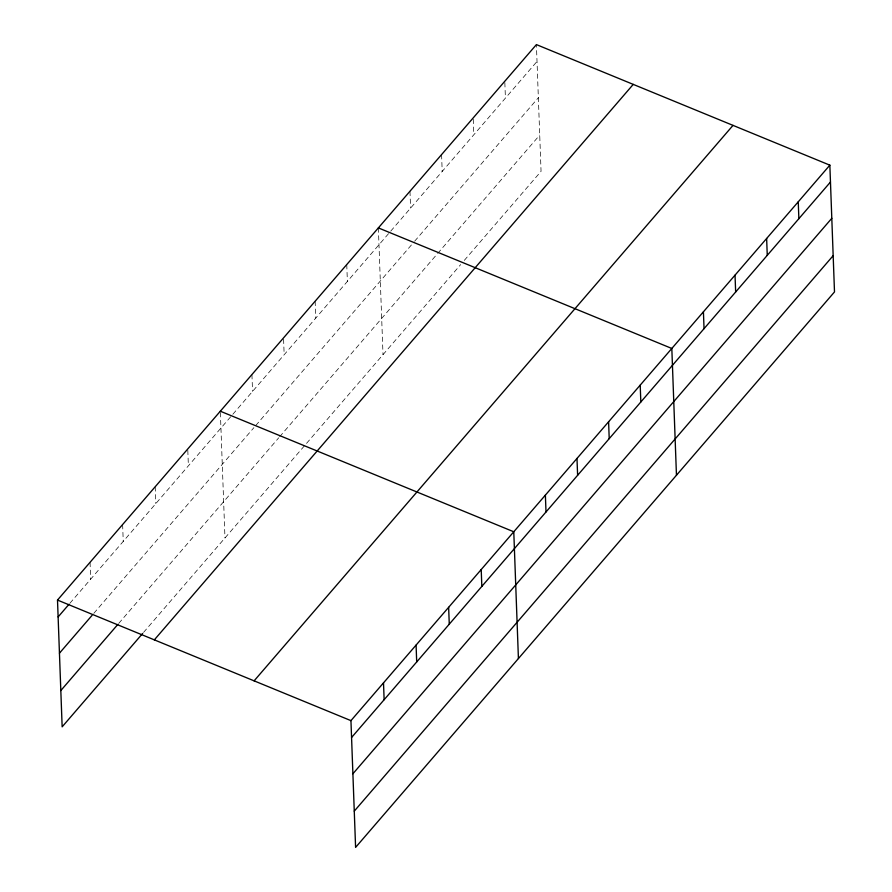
<?xml version="1.0" encoding="UTF-8"?>
<svg xmlns="http://www.w3.org/2000/svg" width="892" height="892" viewBox="0 0 892 892"><rect width="100%" height="100%" fill="white"/><g stroke="black" fill="none" stroke-linecap="round" stroke-linejoin="round"><path stroke-width="0.67" stroke-dasharray="4.46 3.34" d="M69.877 603.293L389.815 232.188M390.718 231.151L537.017 61.459M93.816 613.328L253.885 427.681M255.692 425.584L411.926 244.375M414.635 241.23L538.355 97.73M118.714 623.419L278.728 437.805M279.631 436.768L436.768 254.499M437.671 253.451L539.727 135.093M143.556 632.406L460.673 264.589M464.286 260.397L541.054 171.364L536.404 44.6M504.839 82.555L505.418 98.12M473.239 119.216L473.808 134.781M441.585 154.584L442.198 171.442M409.974 191.245L410.588 208.104M378.364 227.906L383.014 354.67M346.754 264.567L347.378 281.426M315.144 301.228L315.768 318.087M283.589 339.183L284.158 354.748M251.934 374.551L252.547 391.41M220.369 412.505L224.974 537.976M187.811 450.282L188.379 465.836M155.197 486.753L155.81 503.612M122.628 524.529L123.241 541.388M90.059 562.306L90.683 579.153"/><path stroke-width="1.34" d="M142.653 633.454L62.15 726.835L57.501 600.071L536.404 44.6L829.85 165.165L834.499 291.929L355.596 847.4L350.946 720.636L829.85 165.165M58.114 616.929L68.974 604.341M59.441 653.2L92.01 615.424M60.812 690.564L117.8 624.467M154.338 639.865L633.242 84.383M254.108 680.852L733.012 125.382M351.571 737.494L830.474 182.024M352.897 773.765L831.801 218.295M354.269 811.129L833.173 255.658M378.364 227.906L671.821 348.471L676.459 475.235M220.324 411.212L513.781 531.777L518.419 658.541M57.501 600.071L350.946 720.636M798.251 201.826L798.864 218.685M766.641 238.487L767.254 255.346M735.03 275.149L735.655 292.007M703.42 311.81L704.044 328.669M640.211 385.132L640.824 401.991M608.6 421.793L609.214 438.652M576.99 458.455L577.615 475.313M545.38 495.116L546.004 511.975M481.212 569.553L481.825 586.401M448.643 607.318L449.267 624.177M416.085 645.094L416.698 661.953M383.515 682.871L384.129 699.718"/></g></svg>
